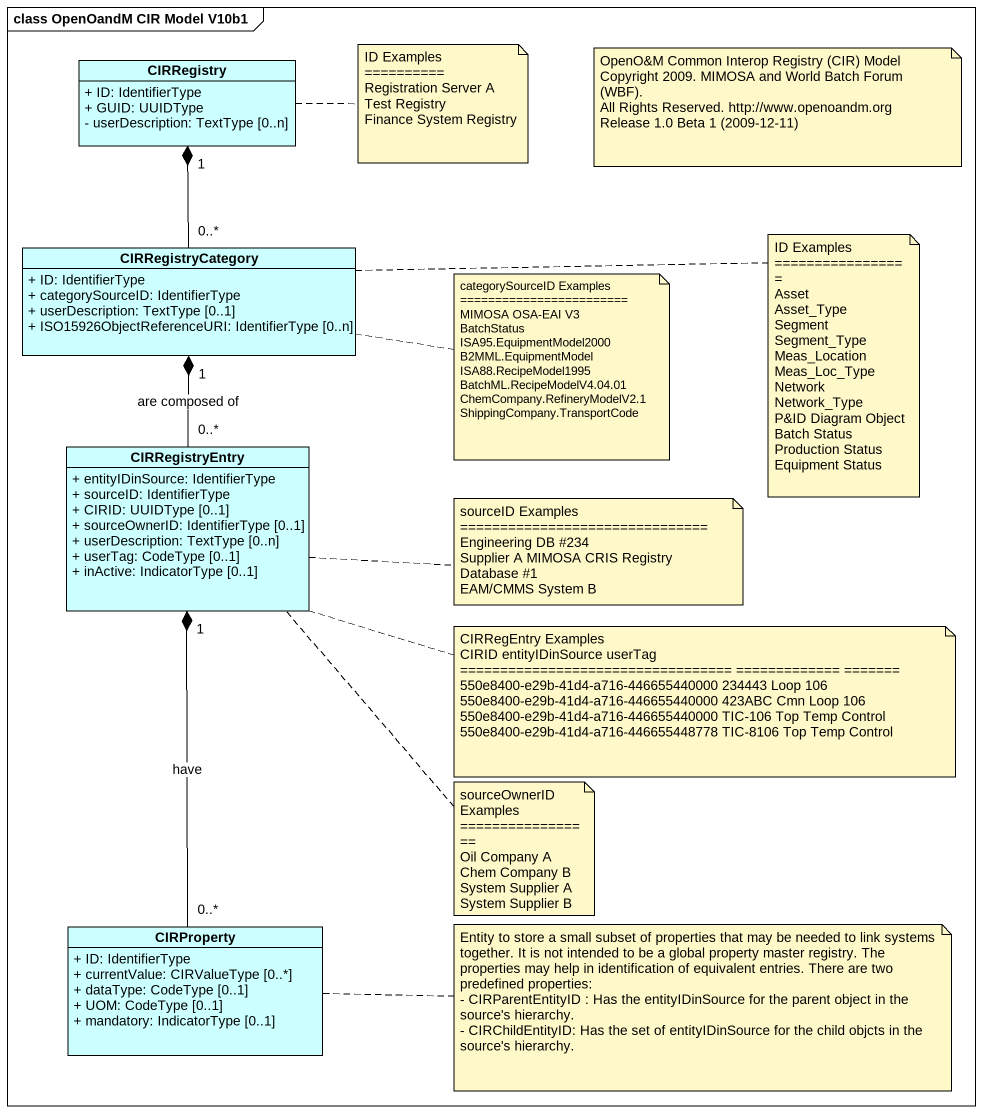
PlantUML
@startuml
mainframe class OpenOandM CIR Model V10b1
hide circle
hide empty members
skinparam classAttributeIconSize 0
class CIRRegistry #CCFFFF {
  + ID: IdentifierType
  + GUID: UUIDType
  - userDescription: TextType [0..n]
}
class CIRRegistryCategory #CCFFFF {
  + ID: IdentifierType
  + categorySourceID: IdentifierType
  + userDescription: TextType [0..1]
  + ISO15926ObjectReferenceURI: IdentifierType [0..n]
}
class CIRRegistryEntry #CCFFFF {
  + entityIDinSource: IdentifierType
  + sourceID: IdentifierType
  + CIRID: UUIDType [0..1]
  + sourceOwnerID: IdentifierType [0..1]
  + userDescription: TextType [0..n]
  + userTag: CodeType [0..1]
  + inActive: IndicatorType [0..1]
}
class CIRProperty #CCFFFF {
  + ID: IdentifierType
  + currentValue: CIRValueType [0..*]
  + dataType: CodeType [0..1]
  + UOM: CodeType [0..1]
  + mandatory: IndicatorType [0..1]
}
CIRRegistryCategory "0..*" -up-* "1" CIRRegistry
CIRRegistryEntry "0..*" -up-* "1" CIRRegistryCategory : are composed of
CIRProperty "0..*" -up-* "1" CIRRegistryEntry : have
note right of CIRRegistry
  ID Examples
  ~==========
  Registration Server A
  Test Registry
  Finance System Registry
end note
note as N2
  OpenO&M Common Interop Registry (CIR) Model
  Copyright 2009. MIMOSA and World Batch Forum (WBF).
  All Rights Reserved. http://www.openoandm.org
  Release 1.0 Beta 1 (2009-12-11)
end note
note right of CIRRegistryCategory
  categorySourceID Examples
  ~========================
  MIMOSA OSA-EAI V3
  BatchStatus
  ISA95.EquipmentModel2000
  B2MML.EquipmentModel
  ISA88.RecipeModel1995
  BatchML.RecipeModelV4.04.01
  ChemCompany.RefineryModelV2.1
  ShippingCompany.TransportCode
end note
note right of CIRRegistryCategory
  ID Examples
  ~=================
  Asset
  Asset_Type
  Segment
  Segment_Type
  Meas_Location
  Meas_Loc_Type
  Network
  Network_Type
  P&ID Diagram Object
  Batch Status
  Production Status
  Equipment Status
end note
note right of CIRRegistryEntry
  sourceID Examples
  ~===============================
  Engineering DB #234
  Supplier A MIMOSA CRIS Registry Database #1
  EAM/CMMS System B
end note
note right of CIRRegistryEntry
  CIRRegEntry Examples
  CIRID entityIDinSource userTag
  ~================================== ============= =======
  550e8400-e29b-41d4-a716-446655440000 234443 Loop 106
  550e8400-e29b-41d4-a716-446655440000 423ABC Cmn Loop 106
  550e8400-e29b-41d4-a716-446655440000 TIC-106 Top Temp Control
  550e8400-e29b-41d4-a716-446655448778 TIC-8106 Top Temp Control
end note
note bottom of CIRRegistryEntry
  sourceOwnerID Examples
  ~=================
  Oil Company A
  Chem Company B
  System Supplier A
  System Supplier B
end note
note right of CIRProperty
  Entity to store a small subset of properties that may be needed to link systems together. It is not intended to be a global property master registry. The properties may help in identification of equivalent entries. There are two predefined properties:
  - CIRParentEntityID : Has the entityIDinSource for the parent object in the source's hierarchy.
  - CIRChildEntityID: Has the set of entityIDinSource for the child objcts in the source's hierarchy.
end note
@enduml
